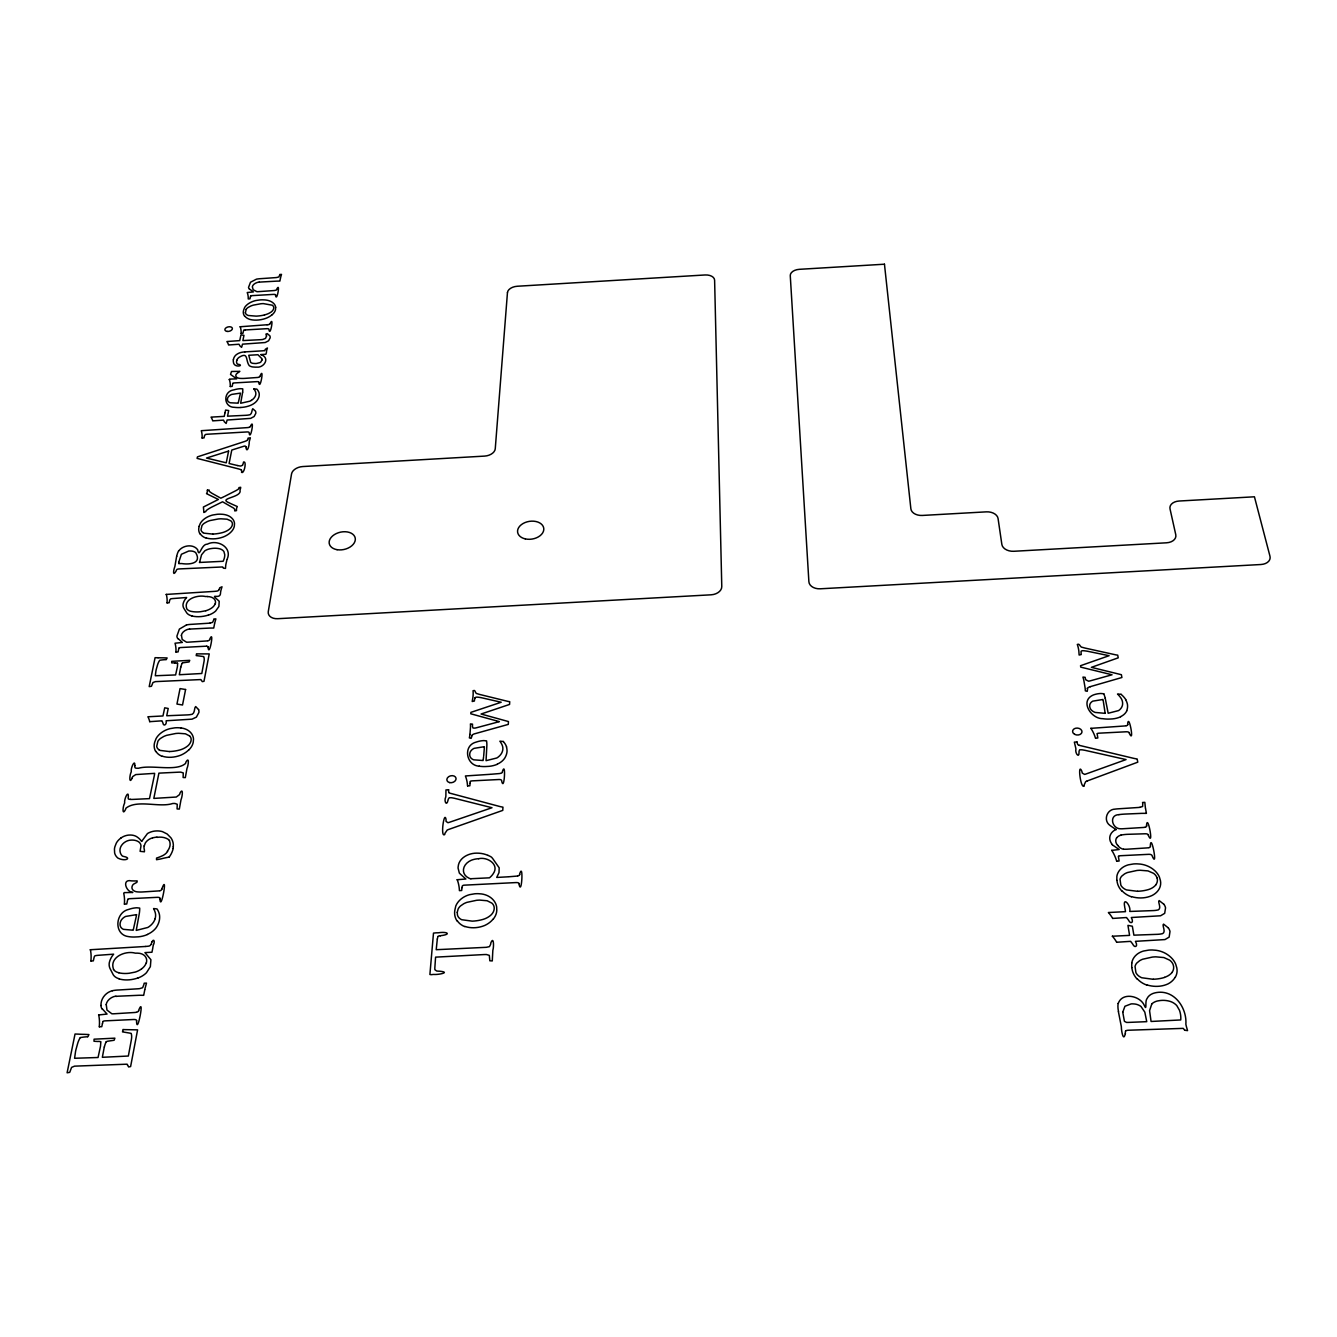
<?xml version="1.0" encoding="UTF-8"?>
<svg xmlns="http://www.w3.org/2000/svg" width="1337" height="1337" viewBox="0 0 1337 1337"><rect width="100%" height="100%" fill="white"/><g stroke="black" fill="none" stroke-linecap="round" stroke-linejoin="round"><path stroke-width="1.5" d="M136.508 914.642L125.594 916.447A8.924 6.518 -22.7 0 0 120.731 921.126L120.313 922.413A12.768 9.326 -22.7 0 0 120.079 923.834L120.063 924.736A9.125 6.652 -22.7 0 0 121.868 928.346A10.646 7.771 -22.7 0 0 123.489 929.349L133.165 930.218A29.932 21.76 -23.3 0 0 133.332 929.616L136.307 916.229A33.525 24.283 -23 0 0 136.524 914.642M161.76 889.239L161.844 888.988A32.523 23.514 -21.9 0 0 162.028 888.386C168.161 872.342 160.791 912.269 159.972 899.233M470.089 783.148L469.855 785.788L467.649 785.939M461.967 887.634L461.7 890.492L459.427 890.643A59.296 45.525 -16.4 0 0 457.237 879.696M134.82 765.65C135.288 758.547 130.541 767.739 131.293 771.533A16.696 11.582 -19.9 0 1 131.176 772.017C129.438 775.46 129.054 784.669 132.129 778.167M173.292 846.588L173.041 848.393M280.486 278.046L279.884 281.088A77.312 46.21 -12 0 0 276.408 281.154L260.815 282.023A28.996 17.097 -11.9 0 0 259.244 282.191M483.693 755.823L484.328 748.102A30.734 22.562 -12.7 0 0 484.345 746.698L474.083 748.352A8.189 6.033 -12.2 0 0 470.006 752.53L469.772 753.684A11.715 8.64 -12.1 0 0 469.722 754.937L469.822 755.739A8.373 6.167 -12.2 0 0 472.011 758.931A9.777 7.203 -12.1 0 0 473.682 759.817L483.092 760.519A27.425 20.222 -12.8 0 0 483.175 760.001L483.593 756.692M469.939 734.464L470.474 727.478A57.19 41.447 -13.5 0 0 470.423 723.919L472.529 724.153A40.595 29.698 -10.9 0 0 472.479 726.643L473.081 728.047L474.919 728.113A32.121 23.23 -11.8 0 0 476.808 727.679L499.37 721.629L497.23 721.061M242.649 392.209L240.66 403.256L249.852 401.2A9.526 5.866 -12.9 0 0 251.373 400.365M1131.771 963.041L1131.72 967.537M214.538 623.878L213.736 628.056A91.935 63.123 -17.4 0 0 209.658 628.072L191.425 628.992A34.394 23.23 -16.8 0 0 189.587 629.175M1087.566 688.655L1087.549 688.739A17.849 12.919 5.1 0 0 1087.516 689.541L1087.232 691.313L1085.326 690.845A52.778 38.455 3.3 0 0 1085.042 687.469L1083.872 680.6A57.391 41.748 3.1 0 0 1082.937 677.09L1085.143 677.324A41.213 29.581 5.4 0 0 1085.711 679.764L1088.602 681.218A32.439 23.247 4.1 0 0 1090.424 680.8L1112.05 674.784L1080.764 667.13L1080.53 665.709L1109.092 655.698L1087.683 651.286A42.483 30.718 4.3 0 0 1083.939 650.751L1082.97 650.718A1.922 1.37 4.2 0 0 1081.031 651.487L1081.081 652.439A36.985 26.339 5 0 0 1081.249 654.562L1079.126 655.03L1078.842 651.069A57.374 41.213 2.7 0 0 1077.304 644.417C1080.045 643.013 1079.778 647.743 1082.886 647.476A36.818 25.971 4.2 0 0 1084.925 648.044L1115.76 654.846A40.561 28.578 4.8 0 0 1117.715 655.147L1118.217 657.837L1091.393 667.347L1121.375 674.7L1121.91 677.508L1090.34 686.633M144.78 989.781L143.694 995.33A109.149 82.861 -26.9 0 0 139.015 995.28L117.99 996.215A40.628 30.4 -25.5 0 0 115.868 996.433M181.448 635.426L182.2 639.47L186.528 642.195A18.166 12.167 -16.5 0 0 188.099 642.178L206.115 640.991A24.2 16.228 -16.1 0 0 207.603 640.824M502.378 771.633C506.188 759.683 504.25 792.39 501.743 781.259A13.671 10.211 -12.3 0 0 501.693 780.641A2.173 1.621 -11.9 0 0 499.921 779.571L499.603 779.521A26.105 19.637 -12.3 0 0 498.902 779.521L472.178 780.875A3.393 2.524 -12.7 0 0 470.273 781.36M437.316 939.042L436.213 949.705L486.3 947.315L489.426 946.646L490.595 944.44A37.754 29.698 -15.7 0 0 490.896 942.702C493.771 935.85 494.005 946.68 492.868 950.206A17.013 13.537 -14.1 0 0 492.818 950.757L492.283 960.935L489.827 960.785L489.325 955.387L486.501 954.534A38.389 30.768 -15.7 0 0 483.977 954.568L435.578 957.142L434.826 968.055A13.922 11.03 -16.4 0 0 434.926 969.76L436.748 971.03A38.071 29.882 -15.9 0 0 439.723 971.214C451.254 972.333 438.118 974.924 433.723 974.422A77.579 62.672 -18.5 0 0 431.182 974.673L429.896 974.472L433.489 933.109L436.213 932.825A90.682 69.273 -14.4 0 0 438.402 932.791C447.009 931.354 452.24 934.329 440.324 935.733M106.258 1004.639L106.977 1010.07L111.857 1013.78A21.392 15.894 -24.6 0 0 113.678 1013.797L134.469 1012.51A28.461 21.208 -24.2 0 0 136.19 1012.31M225 412.749L225.585 410.075L228.677 410.543L227.541 416.175L245.841 415.306A29.999 18.451 -12.9 0 0 248.03 415.105C252.576 415.473 251.49 409.924 252.777 408.721A22.06 13.637 -12.5 0 0 253.128 409.055L255.434 411.094A9.108 5.649 -13.1 0 1 255.768 413.4L254.13 416.526L250.654 418.364L227.123 420.035L226.154 423.478L224.315 421.757A37.988 23.498 -14.1 0 0 223.463 420.119L212.733 420.871A32.656 20.139 -14.2 0 0 211.012 417.127L224.232 416.375L224.934 413.049M176.618 556.393L174.946 566.103A30.082 19.503 -16.3 0 1 174.813 566.721C173.576 569.595 172.389 577.166 176.033 571.2A5.9 3.861 -15.8 0 1 177.052 569.328A5.315 3.476 -15.9 0 1 179.292 568.927L222.694 566.955A16.077 10.579 -15.4 0 1 223.346 568.175L225.502 568.409L225.686 565.785A43.72 28.946 -14.3 0 1 225.936 564.097L226.889 560.002M102.448 1023.524L101.779 1026.666L99.406 1026.816M519.575 874.532L519.592 874.431A17.699 13.688 -13.1 0 0 519.675 874.03C523.552 861.195 521.781 896.442 519.09 884.509A14.674 11.398 -13.2 0 0 519.04 883.824M250.353 297.132L249.986 298.836L248.231 298.953A45.257 26.489 -12.7 0 0 247.228 292.536L253.395 291.917L249.668 289.176M144.246 845.886L145.232 843.179A10.027 7.186 -20.7 0 1 152.619 837.831M104.286 1047.021L102.347 1057.3L128.352 1056.029L131.36 1039.785A67.752 50.271 -26.6 0 0 131.544 1038.381L131.594 1038.013A19.069 14.306 -25.8 0 0 131.21 1033.434L131.076 1033.401A22.094 16.662 -26 0 0 129.906 1033.133L123.322 1032.014A16.495 12.401 -25.9 0 0 122.519 1031.913L122.987 1029.507A32.355 24.183 -24.6 0 0 124.742 1029.624L137.594 1029.858L130.608 1066.558L128.619 1066.959L127.55 1065.088M153.454 944.607C155.059 942.234 154.022 937.855 151.983 941.8M180.762 667.063L179.325 674.734L201.803 673.497L204.043 661.38A57.14 38.489 -17.7 0 0 204.177 660.328L204.193 660.043A16.111 10.93 -17 0 0 203.759 656.651A18.668 12.701 -17 0 0 202.622 656.434L196.89 655.665A13.938 9.476 -16.9 0 0 196.188 655.598L196.539 653.81A27.459 18.484 -16.3 0 0 198.077 653.877L209.224 653.91L203.993 681.302L202.288 681.619L201.319 680.249A11.582 7.922 -17.3 0 0 200.901 679.564L155.443 681.619L152.97 682.522L151.449 686.282L149.192 686.616L155.075 657.687L158.05 657.737M1118.267 1003.435C1122.244 991.887 1139.993 995.697 1144.255 1005.29C1147.246 1012.126 1144.673 1001.279 1147.012 998.622C1148.433 995.564 1151.558 993.675 1154.75 992.923C1173.318 988.327 1187.055 1007.112 1185.869 1024.209A55.151 43.854 14.5 0 0 1186.437 1026.732L1187.574 1030.626L1184.699 1030.225M227.089 559.301C232.755 547.234 217.179 538.961 207.319 544.176C201.035 543.892 199.363 559.15 197.642 549.674C193.13 543.708 182.902 545.195 178.757 550.877M199.079 526.36L200.349 523.302A16.545 10.696 -14.7 0 1 206.767 517.352A16.027 10.345 -14.7 0 1 212.901 514.979L217.229 514.294A23.698 15.342 -14.8 0 1 220.12 514.177L222.878 514.327A17.749 11.481 -14.7 0 1 229.63 516.416L230.231 516.817A21.058 13.621 -14.8 0 1 231.853 518.138A18.718 12.1 -14.7 0 1 234.51 523.519L234.343 526.076A16.596 10.729 -14.7 0 1 230.482 532.544A17.699 11.448 -14.7 0 1 223.045 537.056A20.139 13.019 -14.7 0 1 206.316 537.992M209.759 639.203C214.589 628.457 209.257 657.57 208.121 647.76A13.019 8.791 -16.7 0 0 208.154 647.208M250.554 426.102C254.815 417.027 250.37 441.444 249.2 433.205A11.649 7.27 -13.4 0 0 249.217 432.753A1.855 1.153 -13.2 0 0 247.83 431.968L247.579 431.951A21.693 13.621 -13.4 0 0 246.994 431.951L207.502 434.224A11.632 7.237 -13.9 0 0 205.43 434.508L204.594 435.528A28.227 17.598 -13.5 0 0 204.427 436.163L204.026 437.901L202.171 438.035M270.224 323.37C274.202 315.031 270.174 337.342 269.004 329.821A11.181 6.685 -12.1 0 0 269.004 329.403A1.788 1.07 -12 0 0 267.651 328.701L267.4 328.685A21.325 12.818 -12.2 0 0 266.832 328.685L245.356 329.938M276.759 289.243C280.653 281.154 276.742 302.764 275.572 295.477A10.98 6.468 -11.8 0 0 275.572 295.076M138.563 1010.722L138.597 1010.622A19.086 14.239 -24.9 0 0 138.73 1010.17C144.964 994.912 137.143 1035.774 136.558 1021.602A15.375 11.515 -25.2 0 0 136.591 1020.866M236.766 360.388L236.967 359.854A7.621 4.613 -12.6 0 1 239.356 357.163C248.649 351.547 245.356 360.438 249.25 365.636A9.225 5.582 -12.4 0 0 252.793 366.973L255.451 367.157A15.175 9.192 -12.4 0 0 256.671 367.123C263.69 368.143 270.926 357.781 260.682 354.572L265.862 354.272L266.381 352.868A32.155 19.52 -11.7 0 1 267.45 348.004L265.311 349.291A3.944 2.373 -12.3 0 1 264.509 350.662M141.689 841.357L147.471 833.536A13.403 9.593 -20.6 0 1 156.078 830.962A17.448 12.501 -20.7 0 1 162.479 831.647L167.142 833.987L170.919 837.814A24.902 17.866 -20.8 0 1 173.309 846.588M472.078 735.668L472.045 735.751A17.632 12.935 -11.7 0 0 471.794 736.57L471.109 738.358L469.354 737.89A52.578 38.188 -13.4 0 0 469.922 734.464M250.437 426.453L250.47 426.386A1.872 1.17 -13.1 0 1 248.949 427.405M259.98 376.349L260.046 376.198A25.654 15.593 -12.9 0 0 260.163 375.797C264.392 365.853 260.197 390.722 258.843 382.833A11.481 7.019 -12.8 0 0 258.86 382.399M151.048 944.373L151.282 943.822A38.455 28.127 -23.4 0 0 151.967 941.8M475.036 697.981L474.719 698.883A36.467 26.439 -10.8 0 0 474.368 701.039L472.195 701.507L472.897 697.479A57.157 40.929 -13 0 0 473.047 690.728C476.005 689.09 474.535 694.037 477.727 693.853A36.366 26.005 -10.8 0 0 479.565 694.421L507.91 701.39A39.96 28.695 -10.3 0 0 509.731 701.691L509.564 704.432L481.086 714.025L508.461 721.562L508.277 724.403L475.287 733.612A5.482 4.011 -12 0 0 471.727 735.467M247.612 439.723L247.646 439.639A2.891 1.805 -13.3 0 1 246.81 440.558L246.509 440.742A16.863 10.512 -13.3 0 1 244.654 441.477L197.425 456.886L197.091 458.39L238.671 468.953A38.506 24.551 -14.3 0 1 240.025 469.371L240.71 469.621M242.599 465.126L243 464.156A42.717 26.84 -14.2 0 0 243.535 462.017C247.027 460.513 244.119 474.535 241.546 472.362A17.782 11.264 -14 0 0 241.696 470.624A2.875 1.822 -13.8 0 0 240.894 469.738M218.917 589.851L219.168 589.333A32.79 21.609 -15.9 0 0 219.719 587.795L222.009 586.793L221.073 589.901A36.383 24.3 -14.8 0 0 220.538 592.759C220.689 600.664 208.305 591.79 218.583 600.664A21.626 14.423 -16 0 1 219.218 601.316L218.884 606.497L215.625 611.093A14.774 9.844 -15.9 0 1 208.371 615.137M1111.665 850.382L1119.169 849.53L1112.668 845.051A7.504 5.732 7.3 0 1 1112.267 844.75L1112.2 844.683M438.101 936.502L437.884 936.886A20.172 15.843 -15.5 0 0 437.349 939.042M1090.808 728.347L1124.35 725.991A25.921 18.852 5.6 0 0 1125.938 725.807M246.192 309.315L245.373 312.741M106.208 1042.041L105.757 1042.693A29.481 22.261 -25.7 0 0 104.37 1047.021M457.12 879.729L465.894 879.011L460.663 874.365A45.04 34.511 -12.9 0 1 459.343 873.061L458.073 868.097A30.534 23.498 -13.4 0 1 458.156 866.71C458.909 857.836 468.568 853.123 476.607 853.14A24.651 18.985 -13.9 0 1 487.888 855.362M242.448 465.326L240.744 466.045A14.44 9.125 -13.5 0 1 237.668 465.527M90.247 949.738L145.766 946.462M98.57 1014.967L107.044 1014.064L102.314 1008.85M1112.334 936.234L1129.581 935.382L1127.943 925.371L1132.339 926.223L1133.893 935.165L1157.809 934.312A38.606 30.032 9.4 0 0 1160.6 934.028C1167.719 933.778 1161.435 925.221 1163.558 924.118A28.562 22.144 10.4 0 0 1164.076 924.536L1168.271 927.861M1151.809 1003.92L1149.569 1010.688L1151.073 1021.468L1180.738 1019.947A32.272 26.055 11.7 0 0 1179.451 1010.237L1176.794 1005.608A13.437 10.796 12.1 0 0 1170.142 1001.396A19.838 15.977 12.2 0 0 1160.198 1000.527L1157.307 1001.012A13.654 10.98 12 0 0 1151.792 1003.903M166.172 594.43L214.421 591.372A21.693 14.306 -15.3 0 0 217.229 591.038L217.864 590.82A2.59 1.721 -15.5 0 0 218.767 590.018M182.3 663.336L181.932 663.82A24.935 16.98 -16.7 0 0 180.829 667.063M229.245 379.558L229.78 379.073A32.823 19.804 -12.7 0 0 230.933 379.056L236.682 378.856L230.532 374.393L231.502 371.502L235.178 371.402A59.346 35.481 -12.3 0 0 239.858 371.335L237.017 373.474A3.827 2.323 -12.8 0 0 236.114 374.46L235.88 375.129A5.281 3.209 -12.8 0 0 236.749 377.301A6.852 4.161 -12.8 0 0 239.891 378.371A23.481 14.222 -12.6 0 0 244.989 378.371L257.005 377.519A20.005 12.15 -12.4 0 0 258.275 377.385M240.108 326.763L267.082 324.757M141.521 968.907L142.641 968.021A11.715 8.657 -23.5 0 0 146.184 962.941M121.065 837.931L121.6 837.564A11.381 8.106 -21.1 0 1 128.118 835.157L128.77 835.09A13.47 9.593 -21.1 0 1 136.407 836.511A28.896 20.59 -21.5 0 1 141.605 841.391M207.252 490.161L209.157 490.044A5.766 3.66 -14.3 0 0 209.274 491.297A15.342 9.76 -14.2 0 0 210.544 492.3A33.776 21.459 -13.8 0 0 212.015 493.32L220.822 498.2L223.947 496.729M253.93 388.933L256.838 389.1A23.047 14.155 -13.1 0 1 259.077 392.978A21.793 13.387 -13 0 1 259.027 396.487A19.537 12 -13 0 1 256.503 401.284A13.688 8.423 -12.9 0 1 249.802 405.646A18.317 11.248 -12.9 0 1 240.877 407.451M224.583 496.411L234.994 491.114A18.735 11.899 -14.1 0 0 238.454 489.058L238.554 488.841A6.033 3.844 -14 0 0 238.972 487.587L240.693 487.286L240.526 488.506A24.534 15.743 -13.6 0 0 240.008 490.228C242.198 497.732 217.212 498.049 229.179 502.829A139.065 87.674 -12 0 0 231.535 503.965L237.301 506.539L236.699 507.993A8.607 5.549 -14.1 0 0 236.499 508.612A15.192 9.81 -13.9 0 0 236.482 509.447L236.515 510.634L234.593 510.717M1087.131 780.992L1137.77 762.174L1137.169 758.998A101.662 73.067 6.2 0 1 1133.776 758.363L1079.31 745.361M264.174 350.595L263.907 350.662A12.768 7.688 -12.2 0 1 261.718 350.879L244.938 351.882M205.798 610.742L200.567 611.728A24.283 16.094 -15.8 0 1 191.575 611.46A10.295 6.835 -16 0 1 186.879 609.02C182.918 598.809 197.943 594.681 205.463 596.519A44.489 29.832 -16.3 0 1 207.302 596.486L207.586 596.503M152.619 837.798L156.897 837.046M112.442 990.75C105.89 992.171 100.559 998.722 101.01 1005.491M186.478 624.947L179.392 629.092L176.919 636.111A9.693 6.501 -16.6 0 0 177.888 638.718M1118.935 814.651C1108.574 814.885 1112.033 829.09 1120.707 828.79A26.122 19.737 6.9 0 0 1122.278 828.79L1143.152 827.486A27.175 20.473 7.4 0 0 1144.806 827.302M1116.713 942.251L1130.601 941.348A48.667 38.94 8.6 0 1 1132.64 943.989C1134.361 948.267 1138.639 947.014 1135.447 941.332L1164.978 939.577L1169.14 937.103L1169.992 931.555A11.749 9.225 10.1 0 0 1168.271 927.861M1140.026 807.314L1142.617 806.478L1142.751 803.654A41.798 31.603 6.4 0 0 1142.55 802.467L1144.84 802.35L1145.308 807.18A32.255 24.166 8.4 0 0 1145.458 808.1M1112.735 918.435L1126.506 917.533A48.199 38.272 8 0 1 1128.512 920.14C1130.216 924.335 1134.461 923.115 1131.303 917.516L1160.583 915.778L1164.694 913.338L1165.546 907.873A11.649 9.075 9.5 0 0 1163.842 904.247M210.126 623.059L212.633 622.357L213.669 619.984A38.522 25.654 -16.6 0 0 213.87 618.981L215.892 618.864L214.756 622.892A28.846 19.47 -15.5 0 0 214.572 623.66M149.761 721.662L161.978 720.827A43.854 30.099 -19.2 0 1 162.88 722.966C163.315 726.927 167.158 724.771 166.139 720.777L192.043 719.156L196.389 717.117L198.862 712.571A10.479 7.237 -17.7 0 0 198.561 709.579M490.846 774.273L498.668 773.622A25.553 18.902 -11.6 0 0 500.255 773.438M508.578 876.788L515.848 876.186A26.322 20.272 -12.4 0 0 517.486 875.986M507.759 876.838L496.712 877.44L499.002 872.61L499.186 867.813L493.002 858.972A23.782 18.3 -13.9 0 0 491.481 857.151A19.871 15.309 -13.7 0 0 487.905 855.362M490.178 774.324L465.41 775.961A56.355 41.765 -14.3 0 1 467.532 785.955M212.8 534.098L204.193 533.196A9.877 6.384 -14.8 0 1 203.023 532.611M169.548 751.578L160.139 750.408A10.897 7.571 -18.6 0 1 158.886 749.689M478.679 858.705C487.32 856.566 499.854 864.504 493.152 873.813A18.584 14.306 -13.7 0 1 489.459 877.824L470.891 878.727M1137.653 891.328L1126.523 889.924A11.799 9.125 8.4 0 1 1124.785 889.088A10.395 8.055 8.4 0 1 1120.841 885.144L1120.038 879.378A11.164 8.64 8.4 0 1 1121.726 876.153L1124.501 873.947A21.626 16.763 8.7 0 1 1127.459 872.543L1136.935 870.471A44.388 34.578 9.2 0 1 1140.194 870.27L1147.998 870.905L1153.513 873.312A10.646 8.223 8.8 0 1 1157.023 877.857M1153.33 979.302L1141.815 977.765A12.217 9.727 10.5 0 1 1140.01 976.862A10.78 8.574 10.5 0 1 1135.915 972.651L1135.046 966.501A11.565 9.192 10.5 0 1 1136.784 963.058L1139.625 960.718A22.411 17.849 10.9 0 1 1142.667 959.231L1152.444 957.058A46.026 36.818 11.5 0 1 1155.82 956.841L1163.892 957.559L1169.608 960.133A11.03 8.757 11 0 1 1173.268 964.996A12.668 10.044 10.9 0 1 1172.048 972.417M166.239 659.592L167.142 657.954L163.198 657.837A86.32 57.023 -16.2 0 1 158.05 657.737M87.824 1036.76L88.944 1034.571L84.381 1034.353A101.378 74.237 -23.8 0 1 78.448 1034.136L75.039 1034.019L67.101 1072.792L69.725 1072.358L71.58 1067.394L74.521 1066.157L127.082 1064.185A13.738 10.395 -26.6 0 1 127.533 1065.104M174.913 662.868L171.704 662.885L171.704 661.33L189.737 660.344L189.119 661.932L184.239 662.617A4.512 3.058 -17.1 0 0 182.183 663.135M206.617 646.239L206.483 646.222A24.851 16.896 -16.8 0 0 205.681 646.222L180.779 647.543A3.226 2.173 -16.9 0 0 178.957 647.977M1123.665 849.179L1124.333 849.229A34.545 26.222 7.2 0 0 1127.191 849.196L1146.929 847.925A27.408 20.79 7.8 0 0 1148.583 847.725M180.963 727.93L177.955 727.729A26.172 18.233 -18.6 0 0 174.796 727.846L170.033 728.632A17.699 12.3 -18.5 0 0 163.298 731.423A18.267 12.701 -18.5 0 0 156.128 738.492L154.708 742.152A22.144 15.426 -18.4 0 0 155.727 751.561M479.281 766.168C466.262 765.733 462.518 745.528 476.156 742.102A19.804 14.623 -12.1 0 1 483.76 740.598L486.551 740.865A46.411 33.993 -13 0 1 486.869 745.494L486.05 760.669L496.729 758.012A11.131 8.223 -11.8 0 0 498.417 756.876A14.072 10.378 -11.9 0 0 502.712 750.224A16.261 11.983 -11.9 0 0 502.177 745.127A34.912 25.737 -12.4 0 0 499.888 741.199L503.397 741.483M237.635 465.56L229.095 463.504L231.769 450.051L243.016 446.491A6.668 4.195 -13.4 0 1 245.089 446.023L246.192 446.926M1121.158 694.321L1117.515 694.037A35.28 25.754 4.9 0 1 1120.841 697.914A16.462 11.966 5.2 0 1 1122.612 702.928A14.256 10.362 5.3 0 1 1119.938 709.512A11.281 8.206 5.4 0 1 1118.467 710.615L1108.172 713.256L1105.248 698.298M496.411 720.827L470.791 713.791L470.908 712.354L501.191 702.243L481.454 697.73A42.065 30.667 -12.2 0 0 477.927 697.179L476.991 697.145A1.889 1.37 -11.6 0 0 474.919 697.914M1077.004 741.985L1074.346 742.119L1075.733 747.968A26.773 19.938 4.3 0 1 1075.901 749.038C1074.814 753.082 1079.277 758.831 1079.043 752.347A43.085 31.887 6.2 0 1 1079.043 751.277L1079.661 749.806L1081.967 749.806A58.561 44.221 5.4 0 1 1085.092 750.341L1126.055 759.583L1085.577 774.14A29.33 21.827 5 0 1 1084.574 774.407L1082.268 773.087A37.62 28.01 6.4 0 1 1081.867 771.332C1077.438 761.121 1080.413 789.465 1084.257 786.039A40.946 30.667 6.8 0 1 1084.19 784.869L1085.677 781.627A45.742 34.645 6.7 0 1 1087.131 780.992M1103.727 693.753L1100.786 693.485A20.038 14.607 5.2 0 0 1093.348 694.973C1079.343 700.855 1091.092 718.805 1102.59 718.671A26.991 19.587 5.2 0 0 1110.479 719.022A21.676 15.76 5.3 0 0 1120.69 716.782M1116.161 829.659L1110.846 826.049A47.079 35.364 7.4 0 1 1109.86 825.347C1103.125 820.534 1106.769 809.219 1115.091 809.119A48.851 37.369 7.7 0 1 1117.431 808.868L1137.82 807.531A28.244 21.141 7 0 0 1140.026 807.314M1095.605 738.158L1097.827 738.007L1097.41 735.417A6.952 5.114 5.6 0 1 1097.343 733.896M1116.796 861.195L1119.119 861.045L1118.668 858.187A7.303 5.615 7.8 0 1 1118.584 856.516M448.597 789.783L445.956 789.916L445.873 795.866A26.656 19.804 -14.2 0 1 445.773 796.936C443.683 801.064 446.675 806.846 448.012 800.311A42.5 31.954 -12.5 0 1 448.279 799.225L449.232 797.738L451.488 797.738A58.176 44.021 -14.6 0 1 454.396 798.273L491.999 807.732L448.981 822.439A29.096 21.743 -13.7 0 1 447.928 822.706L446.023 821.369A37.135 28.06 -12.9 0 1 446.057 819.581C444.302 809.37 440.09 838.249 444.736 834.522A40.394 30.734 -13 0 1 444.97 833.319L447.226 830.026A45.241 34.628 -14 0 1 448.797 829.408L502.762 810.389L502.963 807.164A99.84 73.585 -10.4 0 1 499.804 806.512L450.001 793.209A2.975 2.223 -13.3 0 1 448.814 792.54M241.195 333.381L242.966 333.247L243.367 331.492A5.615 3.359 -12.3 0 1 243.718 330.456M1163.858 904.247L1159.697 901.004A28.278 21.776 9.8 0 1 1159.179 900.57C1157.073 901.656 1163.324 910.096 1156.238 910.313A38.238 29.531 8.8 0 1 1153.463 910.581L1129.765 911.45C1131.219 905.45 1122.395 895.656 1124.718 906.937M167.125 602.887L169.13 602.753L169.582 600.714A31.152 20.673 -15.9 0 1 169.782 599.979L170.635 598.876A13.27 8.791 -16.5 0 1 173.275 598.525L186.628 597.505A19.687 13.086 -15.9 0 0 183.069 604.006A14.339 9.509 -16 0 0 184.088 608.719L186.862 613.065A12.3 8.189 -16 0 0 192.01 615.906M230.332 386.527L232.153 386.393L232.554 384.538A5.766 3.526 -12.9 0 1 232.939 383.468M178.122 638.601L182.35 642.445L175.03 643.214A53.781 35.915 -17.9 0 1 175.916 652.072M189.52 735.885L185.442 733.812L178.74 733.294A40.946 28.679 -18.9 0 0 175.782 733.478L166.707 735.317A19.971 13.922 -18.6 0 0 163.615 736.553L160.44 738.475A10.312 7.17 -18.6 0 0 157.883 741.283L156.713 746.297A9.61 6.685 -18.6 0 0 158.869 749.689M176.033 652.055L178.088 651.904L178.59 649.565A6.535 4.412 -16.8 0 1 179.041 648.211M91.016 961.019L93.323 960.868L93.924 958.178A36.567 26.941 -23.5 0 1 94.175 957.192L94.359 956.623A1.721 1.253 -24 0 1 95.011 955.821L95.211 955.738A15.609 11.448 -24.3 0 1 98.236 955.303L113.628 954.167A23.113 17.063 -23.6 0 0 109.283 962.757A16.829 12.401 -23.7 0 0 110.286 969.041L113.311 974.89A14.44 10.663 -23.8 0 0 119.143 978.751M198.561 709.579L196.004 706.905A25.336 17.481 -16.9 0 1 195.687 706.554C193.781 707.791 195.62 714.977 190.038 714.66A34.444 23.615 -17.3 0 1 187.531 714.894L166.741 715.763L168.211 708.476L164.718 707.808L162.964 715.963L147.889 716.766A37.687 25.787 -19.3 0 1 149.711 721.679M124.491 904.146L126.748 903.996L127.366 901.138A7.32 5.315 -22.1 0 1 127.901 899.483M177.453 663.319L177.537 663.503A16.311 11.014 -17.5 0 1 177.537 665.091A41.063 27.626 -17.9 0 1 177.42 666.662L175.615 674.934L155.309 675.753L155.928 670.923A45.575 31.035 -16.8 0 1 156.262 669.386L157.432 665.274A23.799 16.128 -17.1 0 1 159.721 660.261A37.419 25.436 -17.8 0 1 165.922 659.609M448.848 792.507L448.714 792.223A22.93 17.114 -12.8 0 1 448.63 789.783M100.609 1041.958L100.71 1042.208A19.32 14.406 -26.4 0 1 100.643 1044.331A48.717 36.082 -26.9 0 1 100.459 1046.436L98.052 1057.5L74.588 1058.269L75.507 1051.784A53.915 40.678 -25.8 0 1 75.925 1049.729L77.446 1044.247A28.177 21.108 -26 0 1 80.27 1037.562M113.595 969.442C108.899 957.259 125.461 950.256 135.288 953.164A52.394 38.974 -24.5 0 1 137.41 953.147L137.728 953.164A12.183 9.008 -23.5 0 1 146.368 962.941M1145.508 808.367L1146.427 813.381A101.93 78.967 9.2 0 0 1141.748 813.364L1125.136 814.066A63.909 49.151 8.1 0 0 1118.919 814.617M1124.902 907.923L1125.503 911.667L1108.406 912.519A41.347 32.807 7.5 0 1 1112.685 918.452M1118.384 1011.591L1121.225 1026.031A36.968 30.283 9.7 0 1 1121.375 1026.933C1121.308 1030.827 1123.448 1042.425 1125.269 1033.668M1116.813 880.364L1116.88 876.153A19.788 15.292 8.5 0 1 1121.91 868.031A19.153 14.807 8.5 0 1 1128.344 864.838L1133.392 863.969A28.344 21.96 8.7 0 1 1136.918 863.852L1140.411 864.103A21.225 16.412 8.6 0 1 1149.803 867.128L1150.756 867.68A25.186 19.503 8.6 0 1 1153.43 869.535A22.395 17.314 8.6 0 1 1159.38 877.022L1160.432 880.582A19.854 15.342 8.7 0 1 1158.845 889.489A21.175 16.378 8.6 0 1 1151.859 895.606A24.083 18.618 8.6 0 1 1131.537 896.626M275.639 307.343L275.539 309.432A14.924 8.841 -11.9 0 1 272.146 314.747M1146.561 825.748L1146.561 825.848A17.013 12.919 7.4 0 0 1146.528 825.364C1147.547 812.896 1154.032 847.691 1148.466 835.658A14.306 10.897 7.8 0 0 1148.249 834.99M1127.676 724.47L1127.676 724.387A17.197 12.601 5.6 0 0 1127.659 724.002C1128.695 712.404 1134.745 744.676 1129.431 733.495A13.855 10.178 5.9 0 0 1129.23 732.893M438.018 936.335A5.097 3.994 -16.1 0 1 440.324 935.833M464.942 926.441A23.565 18.384 -14.4 0 0 484.813 925.421A20.707 16.178 -14.5 0 0 492.985 919.271M464.808 926.625A20.055 15.66 -14.5 0 1 457.354 920.875M457.07 921.026A23.464 18.334 -14.4 0 1 454.847 910.179L455.8 905.951A19.353 15.108 -14.5 0 1 462.652 897.829A18.751 14.623 -14.5 0 1 469.655 894.654L474.752 893.784A27.743 21.693 -14.6 0 1 478.178 893.684L481.487 893.935A20.774 16.211 -14.5 0 1 489.827 896.977L490.612 897.528A24.651 19.253 -14.6 0 1 492.735 899.383A21.91 17.097 -14.5 0 1 496.645 906.87L496.796 910.43A19.42 15.158 -14.4 0 1 493.086 919.321M519.759 874.565A2.273 1.755 -12.6 0 1 517.87 875.902M519.207 883.774A2.323 1.805 -12.8 0 0 517.135 882.621L516.784 882.587A29.715 23.297 -13.3 0 0 516.049 882.57L464.29 885.161A12.986 10.061 -14.5 0 0 463.27 885.311L462.368 885.913A8.156 6.301 -14.2 0 0 462.017 887.618M478.679 858.705A18.016 13.888 -13.8 0 0 471.276 860.259A12.902 9.927 -13.8 0 0 463.504 869.217A12.902 9.927 -13.8 0 0 468.769 878.041A6 4.613 -14 0 0 470.875 878.777M502.445 772.117A2.189 1.638 -11.8 0 1 500.623 773.354M470.139 783.148A6.869 5.114 -12.6 0 1 470.407 781.61M503.297 741.534A26.924 19.871 -12.1 0 1 506.589 746.848M506.439 746.898A25.453 18.785 -12.1 0 1 507.007 751.695A22.813 16.829 -12 0 1 504.667 758.246A15.994 11.816 -11.8 0 1 497.28 764.146M497.364 764.279A21.392 15.777 -11.9 0 1 486.885 766.469A26.656 19.62 -11.8 0 1 479.264 766.201M1118.534 1011.591A34.879 28.077 11.6 0 1 1118.1 1003.402M1184.666 1030.225A20.055 16.245 12.8 0 0 1183.195 1028.37L1128.294 1030.242A6.585 5.365 11.5 0 0 1125.737 1030.794M1125.436 1033.651A7.32 5.966 11.5 0 1 1125.62 1030.894M1147.029 984.934A24.952 19.804 10.7 0 0 1168.02 983.898A21.927 17.431 10.8 0 0 1175.106 977.347M1146.945 985.152A21.242 16.88 10.8 0 1 1137.419 978.985M1137.152 979.135A24.868 19.737 10.8 0 1 1131.871 967.537M1131.737 963.041A20.49 16.278 10.6 0 1 1136.918 954.384A19.854 15.76 10.6 0 1 1143.553 951.025L1148.75 950.106A29.381 23.381 10.9 0 1 1152.394 949.989L1156.004 950.273A21.994 17.465 10.7 0 1 1165.747 953.515L1166.716 954.117A26.105 20.757 10.7 0 1 1169.491 956.105A23.197 18.434 10.7 0 1 1175.691 964.111L1176.811 967.904A20.573 16.345 10.8 0 1 1175.223 977.397M1164.494 977.464A37.219 29.414 10.2 0 1 1153.33 979.236M1172.098 972.45A17.849 14.155 10.7 0 1 1164.427 977.347M1112.384 936.201A41.748 33.375 8 0 1 1116.662 942.267M1131.453 896.826A20.49 15.86 8.6 0 1 1122.261 891.077M1122.01 891.227A23.999 18.551 8.6 0 1 1116.963 880.364M1137.653 891.261A35.932 27.642 8.1 0 0 1148.45 889.573A17.214 13.286 8.6 0 0 1155.853 884.86M1157.057 877.857A12.217 9.443 8.8 0 1 1155.786 884.827M1111.782 850.332A59.48 46.26 6 0 1 1116.679 861.212M1112.367 844.6A14.155 10.813 7.5 0 1 1115.994 829.458M1146.711 825.865A2.273 1.721 7.8 0 1 1145.191 827.219M1148.366 834.957A2.29 1.738 8.1 0 0 1146.06 833.82L1145.725 833.787A26.957 20.623 8.4 0 0 1144.99 833.787L1128.428 834.288A37.269 28.662 8.1 0 0 1120.941 835.09M1116.713 837.814A8.64 6.601 7.5 0 1 1120.974 835.157M1117.648 845.352A9.727 7.42 7.6 0 1 1116.612 837.781M1123.598 849.346A9.158 7.003 7.6 0 1 1117.765 845.352M1148.984 847.658A2.306 1.755 8.3 0 0 1150.505 846.288L1150.355 846.171A17.147 13.103 7.9 0 0 1150.338 845.769C1151.007 831.898 1158.21 869.685 1152.293 856.232A14.573 11.181 8.2 0 0 1152.059 855.546A2.323 1.772 8.5 0 0 1149.837 854.376L1149.486 854.343A27.893 21.492 8.8 0 0 1148.734 854.326L1120.306 855.73A3.61 2.774 7.7 0 0 1118.367 856.232M1077.037 741.985A23.18 17.114 5.5 0 0 1077.639 744.291L1077.94 744.659A3.008 2.223 5 0 0 1079.31 745.327M1090.908 728.314A56.555 42.082 4 0 1 1095.488 738.174M1127.86 724.504A2.223 1.621 6 0 1 1126.306 725.707M1129.347 732.86A2.206 1.621 6.1 0 0 1127.124 731.824L1126.79 731.79A26.489 19.57 6.4 0 0 1126.072 731.79L1098.997 733.177A3.426 2.524 5.4 0 0 1097.142 733.645M1121.074 694.371A27.241 19.854 5.2 0 1 1125.787 699.602M1125.637 699.652A25.771 18.768 5.2 0 1 1127.442 704.365A23.097 16.813 5.2 0 1 1126.673 710.833M1126.773 710.866A16.211 11.799 5.4 0 1 1120.573 716.649M1103.76 693.736A46.728 34.127 4.1 0 1 1105.214 698.298M1087.148 688.455A5.532 4.011 4.8 0 1 1090.39 686.767M80.404 1037.579A44.439 33.308 -27.2 0 1 87.457 1036.777M100.76 1041.724A7.688 5.749 -26.3 0 0 97.701 1041.473L94.008 1041.256L94.075 1039.183L114.898 1038.164L114.113 1040.27L108.481 1041.105A5.348 4.011 -26 0 0 106.074 1041.774M98.704 1014.933A63.758 46.828 -26.7 0 1 99.272 1026.833M102.047 1008.984A11.431 8.49 -24.9 0 1 100.994 1005.491M112.442 990.7A30.634 22.829 -25.2 0 1 118.776 989.982L137.427 988.828A29.765 22.06 -23.5 0 0 139.716 988.611L142.641 987.709L143.895 984.55A45.358 33.458 -24.6 0 0 144.179 983.213L146.502 983.096L145.048 988.461A33.876 25.487 -23.4 0 0 144.831 989.48M106.158 1004.655A9.877 7.354 -24.9 0 1 115.868 996.098M138.73 1010.755A2.457 1.838 -24.7 0 1 136.591 1012.209M136.742 1020.816A2.44 1.838 -25 0 0 134.853 1019.563L134.536 1019.513A29.381 22.144 -25.7 0 0 133.784 1019.496L105.038 1020.866A3.827 2.841 -25.5 0 0 102.916 1021.401M102.514 1023.524A7.721 5.766 -25.4 0 1 103.016 1021.719M90.381 949.705A60.132 43.369 -25.2 0 1 90.883 961.036M145.766 946.429A25.386 18.634 -22.5 0 0 148.992 946.078L149.727 945.794A3.042 2.239 -22.9 0 0 150.797 944.741M153.437 944.607A42.55 31.754 -22.1 0 0 152.736 948.401L151.95 952.245L144.948 952.596L150.212 958.88A25.42 18.818 -23.9 0 1 150.914 959.765L150.362 966.651L146.468 972.718A17.348 12.835 -23.6 0 1 137.978 977.999M137.962 977.949A27.175 20.055 -23.5 0 1 119.06 978.901M118.859 972.734A12.1 8.908 -23.7 0 1 113.495 969.492M118.809 972.818A28.478 20.974 -23.3 0 0 129.121 973.269L135.171 972.099A16.495 12.183 -23.5 0 0 141.538 968.924M147.421 934.396A17.414 12.752 -22.5 0 0 156.078 927.828A24.851 18.15 -22.6 0 0 159.337 920.424A27.726 20.256 -22.6 0 0 159.504 915.009A29.347 21.425 -22.7 0 0 157.031 908.943L153.554 908.542A38.071 27.726 -22.9 0 1 155.343 912.987A17.699 12.935 -22.5 0 1 155.092 918.736M147.488 934.546A23.297 17.03 -22.4 0 1 136.24 936.936A28.996 21.175 -22.4 0 1 128.352 936.585C113.678 934.73 115.015 912.419 128.686 909.411A21.576 15.777 -22.7 0 1 136.825 907.773L139.7 908.09A50.672 36.567 -23.2 0 1 139.332 913.305L136.24 930.402L147.755 927.477A12.117 8.874 -22.4 0 0 149.677 926.207A15.325 11.197 -22.4 0 0 155.125 918.736M124.358 904.163A60.332 43.202 -23.4 0 0 123.723 893.3L124.274 892.581A41.48 29.748 -21.3 0 0 125.711 892.598L132.814 892.447C125.979 892.097 121.483 878.61 131.427 880.882A74.671 53.146 -20.3 0 0 137.193 880.916L136.909 882.336L133.55 884.158A4.863 3.51 -21.8 0 0 132.396 885.646L132.045 886.665A6.685 4.83 -21.8 0 0 132.998 890.058A8.674 6.284 -21.7 0 0 136.825 891.812A29.698 21.409 -21.3 0 0 143.109 891.929L158.017 890.96A25.286 18.3 -21.1 0 0 159.604 890.776M161.861 889.239A2.34 1.705 -21.5 0 1 159.972 890.743M160.022 898.564A14.573 10.596 -22 0 1 159.972 899.233M160.156 898.531A2.323 1.688 -21.7 0 0 158.351 897.394L158.033 897.344A27.843 20.406 -22.3 0 0 157.315 897.328L129.823 898.681A3.627 2.624 -22.3 0 0 127.8 899.199M169.064 857.117A87.59 64.56 -22 0 0 160.49 858.989L156.513 859.708L156.563 858.07A33.325 23.799 -20.5 0 0 163.231 855.362A10.963 7.872 -20.7 0 0 167.643 851.402M173.208 848.393A29.33 21.008 -20.9 0 1 169.147 857.167M169.331 840.572A15.459 11.097 -20.7 0 1 167.309 851.285M156.897 837.363A16.261 11.682 -20.7 0 1 169.548 840.388M144.095 845.903A17.18 12.334 -20.5 0 0 144.429 849.998L144.413 851.803L140.101 851.318L140.97 845.987A9.727 6.952 -21.1 0 0 138.714 841.892A12.818 9.158 -21.2 0 0 131.227 840.087C124.976 840.137 118.191 846.321 120.363 852.856A14.958 10.679 -21.1 0 0 122.402 856.064A25.754 18.35 -20.8 0 0 123.756 856.482C132.012 857.936 125.578 861.88 118.04 858.17L117.472 857.686A17.281 12.334 -21.1 0 1 114.631 852.906L114.447 849.112A26.79 19.153 -20.9 0 1 114.882 846.772L116.286 843.162A14.74 10.512 -21.1 0 1 121.049 837.915M130.374 799.309A3.576 2.507 -20.1 0 1 128.335 798.924A8.791 6.167 -20 0 1 128.335 796.752C128.67 789.532 124.04 798.908 124.642 802.785A16.746 11.715 -20.6 0 1 124.525 803.286C122.72 806.729 122.068 816.188 125.477 809.587A31.085 22.027 -20 0 1 125.945 808.166C137.31 799.208 159.504 807.949 172.774 803.487A32.957 23.565 -20.1 0 1 174.946 803.47L177.236 804.256L177.086 808.952L179.325 809.086L180.93 800.128A16.829 12 -19 0 1 181.03 799.626C182.484 796.417 183.386 786.925 180.027 793.042A35.397 24.918 -19.8 0 1 179.576 794.562L176.3 797.036L153.822 798.406L158.902 773.137L178.506 772.184A34.695 24.601 -19.4 0 1 180.779 772.151L183.253 772.92L183.119 777.516L185.325 777.616L186.896 768.892A16.311 11.515 -18.4 0 1 186.996 768.407C188.433 765.249 189.486 756.04 185.977 761.973A34.729 24.216 -19.2 0 1 185.525 763.46C176.166 771.917 151.482 764.463 138.563 768.24A28.161 19.503 -19 0 1 136.942 768.223A4.596 3.192 -19.5 0 1 135.338 767.956L135.037 767.672A8.457 5.9 -19.4 0 1 134.92 765.65M130.357 799.409A28.328 19.788 -19.7 0 0 132.831 799.409L149.493 798.624L154.423 775.092A101.545 69.775 -21.1 0 0 154.624 773.354L135.772 774.574L132.664 776.613A31.369 22.044 -19.3 0 0 132.129 778.167M162.362 756.207A22.228 15.459 -18.4 0 0 180.679 755.221A19.537 13.604 -18.5 0 0 188.801 749.84M162.228 756.374A18.919 13.169 -18.5 0 1 155.994 751.427M180.963 727.93A19.604 13.637 -18.5 0 1 188.3 730.52L188.952 731.005A23.264 16.194 -18.5 0 1 190.69 732.592A20.673 14.389 -18.5 0 1 193.497 739.077L193.247 742.152A18.317 12.752 -18.5 0 1 188.901 749.89M169.548 751.528A33.191 22.98 -18.2 0 0 179.676 750.024A15.894 11.047 -18.3 0 0 187.782 745.896A11.264 7.855 -18.3 0 0 191.158 739.812A9.827 6.835 -18.3 0 0 189.536 735.868M174.913 663.002A6.501 4.395 -17.3 0 1 177.57 663.152M186.478 624.914A25.971 17.465 -16.7 0 1 191.96 624.312L208.137 623.259A25.353 16.896 -15.8 0 0 210.126 623.059M181.347 635.426A8.373 5.632 -16.5 0 1 189.587 628.925M209.775 639.638A2.089 1.404 -16.3 0 1 207.954 640.741M206.617 646.256A2.072 1.404 -16.5 0 1 208.271 647.175M166.289 594.397A51.007 33.408 -17.3 0 1 167.025 602.903M208.355 615.087A23.164 15.375 -15.9 0 1 191.943 616.006M205.798 610.742A14.055 9.342 -15.9 0 0 211.263 608.285L212.199 607.6A9.994 6.652 -15.9 0 0 215.157 603.739M207.569 596.586A10.378 6.902 -15.9 0 1 215.324 603.739M176.751 556.376A28.094 18.317 -15.2 0 1 178.623 550.861M206.199 538.142A17.13 11.08 -14.7 0 1 200.416 534.081M200.166 534.182A20.055 12.969 -14.7 0 1 199.196 526.36M212.817 534.065A30.082 19.353 -14.6 0 0 222.042 532.728A14.389 9.309 -14.6 0 0 229.396 529.235A10.211 6.601 -14.6 0 0 232.404 524.137A8.891 5.749 -14.6 0 0 230.85 520.878L227.073 519.191L220.923 518.806A37.035 24.116 -14.9 0 0 218.215 518.99L209.942 520.578A18.083 11.715 -14.8 0 0 207.151 521.631L204.277 523.252A9.342 6.033 -14.8 0 0 201.971 525.608L200.985 529.786A8.707 5.615 -14.8 0 0 203.023 532.611M235.011 510.65A7.805 5.03 -14.4 0 0 232.939 507.692A34.662 22.361 -14.9 0 0 232.07 507.224L222.56 501.793L211.848 507.041A32.823 21.242 -14.5 0 0 208.288 509.079A12.384 7.972 -14.6 0 0 206.299 510.567A3.342 2.156 -14.7 0 0 205.865 511.536L203.809 512.489A67.134 42.684 -15.9 0 0 203.792 511.202L203.408 507.024L218.399 499.453L206.533 493.671A13.086 8.306 -14.7 0 0 207.452 490.111M247.663 439.639A17.381 10.863 -13.5 0 0 248.08 438.118L250.387 437.801L249.467 440.892A51.174 32.339 -12.5 0 0 249.2 442.129C249.484 444.686 247.345 453.193 246.092 448.38A25.787 16.161 -13.8 0 0 246.209 446.909M202.054 438.051A47.113 29.08 -14.7 0 0 201.269 430.698L247.295 427.623A21.459 13.303 -13 0 0 248.632 427.472M240.861 407.501A22.813 14.005 -12.9 0 1 234.493 407.334C223.296 407.451 222.778 391.273 233.891 389.869A16.946 10.429 -13 0 1 240.409 388.683L242.732 388.85A39.759 24.25 -13.5 0 1 242.615 392.209M251.389 400.381A12.05 7.404 -12.9 0 0 255.534 395.485A13.922 8.54 -13 0 0 255.517 391.774A29.882 18.334 -13.2 0 0 253.913 388.933M229.346 379.524A47.313 28.712 -13.7 0 1 230.231 386.543M260.063 376.365A1.855 1.136 -12.5 0 1 258.576 377.352M258.96 382.382A1.822 1.12 -12.6 0 0 257.473 381.663L257.205 381.647A21.893 13.47 -12.8 0 0 256.637 381.647L234.46 382.917A2.858 1.738 -13 0 0 232.839 383.284M233.373 359.486A14.857 8.975 -12.5 0 0 233.357 361.675C233.557 368.878 245.975 365.185 237.401 364.149A8.741 5.281 -12.6 0 1 236.783 363.079A10.295 6.234 -12.6 0 1 236.799 360.388M233.474 359.469A12.935 7.821 -12.6 0 1 235.546 355.375A9.326 5.632 -12.6 0 1 239.991 352.751A11.515 6.952 -12.6 0 1 244.922 351.915M240.209 326.729A46.06 27.358 -13.1 0 1 241.095 333.398M268.369 324.607A20.941 12.434 -11.8 0 1 267.082 324.757M270.258 323.704A1.788 1.07 -11.9 0 1 268.687 324.557M243.635 330.289A2.774 1.655 -12.3 0 1 245.206 329.972M244.922 316.234A15.409 9.125 -12 0 0 250.236 319.51A18.116 10.713 -11.9 0 0 265.478 318.49A15.91 9.426 -11.9 0 0 272.079 314.73M244.704 316.334A18.033 10.679 -11.9 0 1 243.685 309.95L244.671 307.443A14.874 8.807 -12 0 1 250.387 302.53A14.406 8.523 -12 0 1 255.902 300.524L259.829 299.939A21.308 12.635 -12 0 1 262.453 299.822L264.943 299.923A15.96 9.459 -11.9 0 1 271.11 301.577L271.662 301.895A18.952 11.214 -12 0 1 273.149 302.964A16.829 9.977 -12 0 1 275.656 307.343M264.509 314.964A27.074 15.96 -11.9 0 1 256.169 316.134L248.348 315.499A8.874 5.248 -12 0 1 247.261 315.014A7.821 4.629 -12.1 0 1 245.356 312.741M264.492 314.897A12.952 7.654 -11.9 0 0 271.11 312.056A9.175 5.432 -11.9 0 0 273.751 307.861A8.005 4.746 -11.9 0 0 272.28 305.204L263.255 303.599A33.275 19.838 -12.1 0 0 260.799 303.766L253.328 305.137A16.261 9.643 -12 0 0 250.804 306.023L248.231 307.376A8.406 4.964 -12 0 0 246.192 309.315M249.467 289.26A8.189 4.796 -11.8 0 1 248.548 287.371L250.504 282.241L256.47 279.149A21.91 12.869 -11.8 0 1 261.15 278.631L274.987 277.661A21.476 12.484 -11.4 0 0 276.675 277.511L278.815 276.96L279.634 275.221A32.556 18.952 -11.8 0 0 279.801 274.486L281.522 274.386L280.636 277.327A24.417 14.339 -11.1 0 0 280.503 277.895M259.228 282.007A7.086 4.145 -11.8 0 0 252.342 286.837L253.178 289.761L256.955 291.683A15.342 8.975 -11.7 0 0 258.308 291.65L273.684 290.58A20.473 11.966 -11.5 0 0 274.954 290.447M276.792 289.561A1.755 1.036 -11.6 0 1 275.255 290.38M275.673 295.042A1.755 1.036 -11.6 0 0 274.235 294.407L274.135 294.374A20.957 12.417 -11.8 0 0 273.45 294.391L252.175 295.627A2.724 1.604 -12 0 0 250.621 295.978M250.403 297.132A5.515 3.242 -11.9 0 1 250.704 296.129M1122.762 1012.226L1124.417 1021.334L1126.539 1022.421A86.888 69.023 9.3 0 0 1128.679 1022.404L1146.745 1021.669L1144.806 1012.109L1141.013 1006.51A10.897 8.807 11.1 0 0 1134.912 1004.02L1132.94 1003.87A16.495 13.353 11.2 0 0 1131.135 1003.903L1124.935 1006.26L1122.762 1012.226M227.407 399.262L227.424 399.847A7.17 4.395 -13.1 0 0 228.995 402.153A8.356 5.131 -13.1 0 0 230.332 402.771L238.17 403.172A23.464 14.406 -13.4 0 0 238.287 402.788L240.259 394.131A26.322 16.094 -13.4 0 0 240.393 393.111L231.619 394.432A7.003 4.312 -13.1 0 0 227.858 397.524L227.557 398.359A10.027 6.167 -13 0 0 227.407 399.262M178.707 562.409L178.74 563.596L180.077 563.596A70.543 45.224 -14.9 0 0 181.748 563.562C189.938 564.866 202.054 563.312 195.72 552.682A8.791 5.732 -15.5 0 0 191.626 551.061L190.121 550.994A13.32 8.691 -15.6 0 0 188.701 551.045L181.397 554.287L178.707 562.409M266.564 335.971L265.528 338.395L262.67 339.498A28.896 17.214 -12 0 1 260.548 339.698L242.883 340.567L243.952 335.32L240.944 334.885L239.724 340.617L226.889 341.52A31.436 18.802 -13.2 0 1 228.577 344.996L238.972 344.244A36.567 21.927 -13.1 0 1 239.808 345.765L241.596 347.353L242.515 344.161L265.211 342.523L268.57 340.801L270.124 337.893A8.774 5.264 -12.2 0 0 269.79 335.754L267.534 333.866A21.258 12.735 -11.7 0 1 267.266 333.615L265.929 334.116L266.564 335.971M1105.097 713.34L1095.254 712.437A9.877 7.203 5.1 0 1 1093.315 711.551A8.473 6.167 5.1 0 1 1090.257 708.426L1089.973 707.624A11.866 8.64 5.2 0 1 1089.705 706.404L1089.705 705.267A8.289 6.033 5.1 0 1 1092.797 701.14L1102.908 699.485A31.002 22.629 4.4 0 1 1103.259 700.872L1105.047 712.588A27.676 20.256 4.6 0 1 1105.081 713.106L1105.097 713.34M457.254 912.352L457.438 914.959A10.178 7.938 -14.8 0 0 460.262 918.887A11.548 9.008 -14.7 0 0 461.75 919.722L472.162 921.143A35.163 27.292 -14.2 0 0 483.025 919.405A16.846 13.136 -14.3 0 0 491.331 914.692A11.949 9.326 -14.2 0 0 494.205 907.706A10.412 8.139 -14.2 0 0 491.899 903.143L487.153 900.754L479.766 900.102A43.402 34.16 -14.9 0 0 476.557 900.302L466.897 902.358A21.158 16.545 -14.7 0 0 463.705 903.762L460.496 905.968A10.93 8.523 -14.7 0 0 458.073 909.177L457.254 912.352M507.458 292.586L495.258 448.764A10.195 6.635 -9.4 0 1 484.596 456.101L302.764 466.546A10.312 6.618 -12.8 0 0 291.55 473.916L268.286 611.561A10.997 7.437 -14.7 0 0 277.745 618.697L711.05 594.815A10.897 7.654 -5.2 0 0 721.779 586.525L714.61 280.185A9.459 5.783 -4.8 0 0 705.067 274.971L517.269 286.252A9.459 5.732 -8 0 0 507.458 292.586M199.531 562.459L223.095 561.289A25.988 16.963 -15.4 0 0 224.75 554.738L223.947 551.646A10.796 7.053 -15.1 0 0 219.92 548.872A15.944 10.429 -15.2 0 0 212.366 548.404L209.959 548.772A10.98 7.17 -15.2 0 0 204.862 550.794L201.553 554.788L199.531 562.459M185.592 689.508L182.534 705L176.952 704.064L180.044 688.605L185.592 689.508M228.594 451.054L226.254 462.819L206.5 458.056L228.594 451.054M262.019 359.92L260.882 361.943A3.81 2.306 -12.4 0 1 259.813 362.661L256.654 363.447A11.699 7.069 -12.4 0 1 255.083 363.53L252.777 363.33A5.732 3.476 -12.4 0 1 250.671 362.377L248.749 355.274L257.957 354.74L262.052 358.884A7.638 4.629 -12.5 0 1 262.019 359.92M884.459 264.208L799.359 269.322A9.493 5.799 -3.2 0 0 790.267 275.656L808.885 581.712A10.93 7.671 -2.6 0 0 820.283 588.798L1260.891 564.515A11.264 7.587 6.8 0 0 1269.983 556.259L1254.44 496.796L1179.134 501.024A10.93 7.287 4.9 0 0 1170.025 508.896L1175.775 534.716A11.03 7.454 4.8 0 1 1166.499 542.805L1013.814 551.279A10.913 7.487 1.7 0 1 1001.848 544.393L998.071 518.539A10.763 7.337 1 0 0 986.322 511.854L922.296 515.447A10.663 7.237 -0.5 0 1 910.865 508.795L884.459 264.208M337.074 549.691A13.286 8.841 -12.7 0 0 355.241 538.142A13.286 8.841 -12.7 0 0 334.35 534.633A13.286 8.841 -12.7 0 0 337.074 549.691M525.341 538.911A13.22 8.958 -9 0 0 543.741 528.165A13.22 8.958 -9 0 0 522.951 523.586A13.22 8.958 -9 0 0 525.341 538.911M449.717 782.613A4.663 3.459 -13.2 0 0 456.034 778.251A4.663 3.459 -13.2 0 0 448.63 776.713A4.663 3.459 -13.2 0 0 449.717 782.613M1074.647 734.331A4.713 3.476 4.8 0 0 1081.984 731.991A4.713 3.476 4.8 0 0 1075.249 728.331A4.713 3.476 4.8 0 0 1074.647 734.331M227.156 331.426A3.827 2.273 -12.5 0 0 232.371 328.3A3.827 2.273 -12.5 0 0 226.388 327.565A3.827 2.273 -12.5 0 0 227.156 331.426"/></g></svg>
